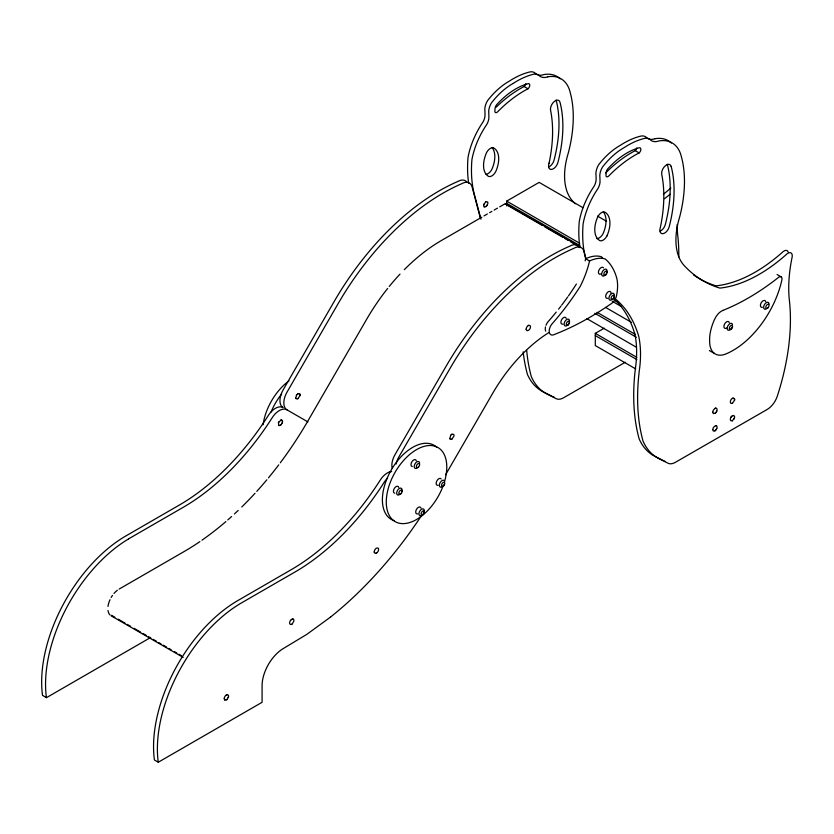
<?xml version="1.0" encoding="UTF-8"?>
<svg xmlns="http://www.w3.org/2000/svg" width="834" height="834" viewBox="0 0 834 834"><rect width="100%" height="100%" fill="white"/><g stroke="black" fill="none" stroke-linecap="round" stroke-linejoin="round"><path stroke-width="1.25" d="M224.242 698.683C224.169 696.838 226.316 693.627 228.276 695.097A3.055 1.762 -60 0 1 228.495 696.87L226.942 699.507L224.857 700.06M374.268 551.879C374.195 550.033 376.353 546.833 378.302 548.303A3.055 1.762 -60 0 1 378.521 550.065C378.573 552.118 374.643 555.173 374.247 551.868L374.341 552.483M485.722 201.786L483.616 204.83L484.2 206.926M526.139 329.263C526.066 327.418 528.214 324.217 530.174 325.687A3.055 1.762 -60 0 1 530.393 327.46C530.445 329.503 526.494 332.547 526.118 329.253M712.757 412.204L713.372 410.067L714.926 408.462M712.757 429.646L713.372 427.498L715.478 425.663M280.902 420.075L278.441 422.629L278.806 425.455M282.215 422.974L282.403 422.233A3.055 1.762 -60 0 0 282.215 420.472L281.402 420.002M228.255 697.589L228.474 696.859M483.637 204.841L483.856 204.121M716.792 428.561L716.99 427.821A3.055 1.762 -60 0 0 716.792 426.07L715.979 425.601M732.398 420.774L734.493 417.719M278.462 422.64L278.785 421.91M282.194 422.953L281.402 424.329M298.916 393.481L296.737 394.722L295.747 398.12M484.179 206.915L486.285 206.373L487.796 203.715A3.055 1.762 -60 0 0 487.577 201.943L485.701 201.776M292.286 623.863L293.818 621.215A3.055 1.762 -60 0 0 293.62 619.464L293.255 619.13M715.979 412.486L716.771 411.11M716.448 411.84L716.99 410.391A3.055 1.762 -60 0 0 716.792 408.629L715.979 408.16M715.457 430.469L716.771 428.551M733.503 415.509C730.615 415.134 728.582 422.046 732.419 420.784M733.951 419.168L734.274 418.439M445.585 474.786L492.654 393.377A119.001 68.669 -60 0 1 548.835 332.61M296.31 395.389L296.758 394.732M487.254 205.164L485.701 206.769M290.67 620.256C289.461 621.299 288.898 624.875 291.191 624.53M450.777 435.192L449.766 438.58M715.979 429.917L716.448 429.27M730.897 417.407L731.345 416.75M280.881 424.881L281.423 424.339M450.756 435.171L451.861 434.233M290.649 620.246L292.307 619.057M715.457 413.028L715.999 412.496M330.504 617.097L306.881 634.32L283.727 648.289A30.556 17.639 -60 0 0 262.084 685.715L262.095 702.291L158.293 762.224L154.405 759.972A119.335 68.868 -60 0 1 236.616 601.272L291.108 569.758A193.05 111.391 -60 0 0 380.262 480.071A15.304 8.83 -60 0 1 391.636 471.502M297.821 398.746L299.906 395.691A3.055 1.762 -60 0 0 299.687 393.919L299.343 393.606M280.902 424.892L279.755 425.528M451.84 439.205L453.925 436.151A3.055 1.762 -60 0 0 453.706 434.378L451.84 434.222M376.968 552.702L375.853 553.349M292.307 623.884L291.17 624.51M226.379 699.914L226.942 699.507M732.419 398.36C730.23 399.017 729.062 404.646 732.419 403.354M715.478 413.049L713.372 413.591L712.736 412.194M732.398 403.343L734.493 400.289A3.055 1.762 -60 0 0 734.274 398.516L732.398 398.35M714.905 430.876L715.478 430.48M579.745 245.54L506.697 203.36L506.697 201.119L539.139 182.396L582.945 207.687M481.76 217.215L441.332 240.557A149.651 86.402 -60 0 0 404.302 269.663M484.001 215.923L487.369 213.973M489.621 212.68L491.862 211.377M494.114 210.085L497.481 208.135M499.722 206.842L505.341 203.6L579.609 246.478M128.592 538.858L183.084 507.395A193.05 111.527 -60 0 0 272.218 417.688A15.304 8.84 -60 0 1 286.927 409.817L307.913 421.9M119.116 589.096L183.991 551.628A248.198 143.302 -60 0 0 199.868 541.631M635.737 368.92L595.299 345.568L595.299 333.35L604.243 328.189M150.266 637.718L46.464 697.662L42.576 695.41M625.312 362.237L563.565 397.787A15.304 8.83 -59.9 0 1 556.184 398.683L547.094 394.086A92.011 53.063 -59.9 0 1 531.331 376.687A213.567 123.161 -59.9 0 1 526.692 350.436M297.821 393.763L298.374 393.523M297.842 398.756L296.289 398.902L295.726 398.099M528.297 325.521L528.86 325.281M451.861 439.216L450.308 439.362L449.745 438.559M714.905 408.452L715.478 408.233M732.398 415.78L732.961 415.551M714.926 430.886L713.372 431.032L712.736 429.635M226.4 694.941L226.963 694.701M280.881 420.055L281.423 420.023M279.776 425.538L278.785 425.434M732.982 398.12L733.503 398.068M715.457 408.212L715.999 408.18M715.457 425.653L715.999 425.611M292.286 619.047L293.276 619.151M733.482 415.499L734.295 415.957A3.055 1.762 -60 0 1 734.514 417.73M552.296 396.431L543.205 391.834A92.011 53.063 -59.9 0 1 527.442 374.435A213.567 123.161 -59.9 0 1 523.168 351.792M662.957 460.41L654.992 456.386A92.011 53.188 -60.1 0 1 639.167 438.945A213.567 123.442 -60.1 0 1 635.915 364.5A108.795 62.884 -60.1 0 0 634.862 334.111A172.648 99.799 -60.1 0 0 614.095 298.968M496.147 107.19A104.094 60.027 -59.9 0 1 524.117 86.528L528.005 88.769A3.19 1.835 -59.9 0 0 529.746 85.297A3.19 1.835 -59.9 0 0 528.13 83.671A65.344 37.686 -59.9 0 0 497.512 103.791A4.733 2.731 -59.9 0 0 495.094 108.076L494.843 111.537A2.95 1.699 -59.9 0 0 497.606 111.85A104.094 60.027 -59.9 0 1 528.005 88.769M777.069 274.522L781.124 276.857M597.551 216.11L606.537 221.302M506.697 201.119L579.713 243.278M505.341 204.101L542.475 225.534M544.727 226.838L562.731 237.231M564.972 238.524L568.35 240.473M570.602 241.777L578.483 246.322M589.544 260.99A71.213 41.168 -60.1 0 1 580.276 286.291A181.948 105.178 -60.1 0 1 552.806 322.998A7.85 4.545 -60.1 0 0 549.252 332.203A7.85 4.545 -60.1 0 0 554.725 334.34A302.252 174.713 -60.1 0 0 610.029 304.483A9.018 5.213 -60.1 0 0 616.274 296.696A41.825 24.176 -60.1 0 0 616.774 278.264A85.11 49.196 -60.1 0 0 605.182 258.957A42.753 24.707 -60.1 0 0 589.544 260.99L585.656 258.748A124.402 71.901 -60.1 0 1 585.03 256.153M709.38 350.551L714.446 353.48M614.512 300.344L617.879 302.294M612.26 301.293L621.267 306.485M605.547 307.392L631.369 322.299M597.04 312.312L635.237 334.361M594.798 313.261L636.363 337.249M734.274 398.516L734.295 398.527A3.055 1.762 -60 0 1 734.514 400.299M586.938 318.692L636.363 347.225M595.299 333.35L636.863 357.348M595.299 335.602L636.863 359.59M299.687 393.919L299.708 393.94A3.055 1.762 -60 0 1 299.927 395.702M282.215 420.472L282.194 420.461A3.055 1.762 -60 0 1 282.403 422.233M111.475 615.294L114.852 617.243M118.22 619.193L124.975 623.092M127.227 624.385L130.604 626.334M133.982 628.283L140.727 632.182M142.979 633.486L146.357 635.435M148.608 636.728L150.86 638.031M153.112 639.334L156.479 641.273M158.731 642.576L160.983 643.879M163.235 645.172L166.612 647.121M168.864 648.425L171.116 649.728M174.483 651.677L176.735 652.97M178.987 654.273L181.239 655.566M111.172 615.826L183.178 657.4M605.651 172.94A104.094 60.173 -60.1 0 1 635.227 150.662L639.115 152.914A3.19 1.845 -60.1 0 0 640.846 149.453A3.19 1.845 -60.1 0 0 639.219 147.816A65.344 37.77 -60.1 0 0 608.611 167.947A4.733 2.742 -60.1 0 0 606.203 172.231L605.964 175.703A2.95 1.699 -60.1 0 0 608.726 176.005A104.094 60.173 -60.1 0 1 639.115 152.914M224.878 700.08L224.221 698.663M586.094 259.176L584.102 251.649A15.283 8.82 -60 0 0 573.656 248.417A210.439 121.441 -60 0 0 449.849 368.743L398.923 456.855A15.262 8.809 -59.9 0 0 396.119 464.048M480.947 219.196L474.4 194.51A124.402 71.734 -59.9 0 1 471.919 159.659A57.911 33.402 -59.9 0 1 485.492 126.372A10.227 5.901 -59.9 0 0 488.88 116.374L488.818 113.591A12.479 7.193 -59.9 0 1 491.33 103.041A56.128 32.37 -59.9 0 1 513.108 83.463M480.436 218.372L472.096 186.983A15.283 8.83 -60 0 0 461.64 183.751A210.439 121.555 -60 0 0 337.864 304.087L286.979 392.22A15.262 8.809 -60.1 0 0 286.99 409.859M506.791 203.413L506.791 205.904M766.342 308.872A3.826 2.21 -60 0 1 763.631 307.319A3.826 2.21 -60 0 1 766.342 302.638A3.826 2.21 -60 0 1 769.042 304.202M762.401 307.308A3.826 2.21 -60 0 1 761.192 302.784A3.826 2.21 -60 0 1 765.706 301.574M726.622 328.064A3.826 2.21 -60 0 1 723.933 326.772A3.826 2.21 -60 0 1 726.164 322.143A3.826 2.21 -60 0 1 729.239 322.633M732.21 327.022A3.826 2.21 -60 0 1 727.957 330.118A3.826 2.21 -60 0 1 728.52 324.895A3.826 2.21 -60 0 1 732.481 324.499M566.818 325.698A3.826 2.21 -60 0 1 564.159 323.582A3.826 2.21 -60 0 1 567.735 319.12A3.826 2.21 -60 0 1 569.153 322.789M568.725 323.686A3.826 2.21 -60 0 1 567.516 325.187M562.877 324.124A3.826 2.21 -60 0 1 561.668 319.61A3.826 2.21 -60 0 1 566.182 318.4M612.312 299.323A3.826 2.21 -60 0 1 608.924 298.541A3.826 2.21 -60 0 1 611.843 293.474A3.826 2.21 -60 0 1 614.22 296.018M613.96 296.925A3.826 2.21 -60 0 1 613.522 297.821M607.673 298.27A3.826 2.21 -60 0 1 605.713 295.841A3.826 2.21 -60 0 1 608.611 291.608A3.826 2.21 -60 0 1 611.072 293.287M604.369 275.741A3.826 2.21 -60 0 1 601.71 273.615A3.826 2.21 -60 0 1 605.286 269.153A3.826 2.21 -60 0 1 606.704 272.822M606.276 273.719A3.826 2.21 -60 0 1 605.067 275.23M601.126 273.865A3.826 2.21 -60 0 1 598.468 272.822A3.826 2.21 -60 0 1 600.199 268.35A3.826 2.21 -60 0 1 603.472 267.839M438.131 485.263A3.826 2.21 -60 0 1 436.693 481.176A3.826 2.21 -60 0 1 441.176 478.935M442.072 486.837A3.826 2.21 -60 0 1 439.382 485.544A3.826 2.21 -60 0 1 441.603 480.916A3.826 2.21 -60 0 1 444.678 481.406M444.418 483.918A3.826 2.21 -60 0 1 442.771 486.326M420.93 515.746A3.826 2.21 -60 0 1 419.095 512.722A3.826 2.21 -60 0 1 422.775 508.844A3.826 2.21 -60 0 1 423.974 512.535M423.547 513.431A3.826 2.21 -60 0 1 421.629 515.443M417.688 513.869A3.826 2.21 -60 0 1 416.479 509.355A3.826 2.21 -60 0 1 421.003 508.146M398.673 495A3.826 2.21 -60 0 1 396.713 492.581A3.826 2.21 -60 0 1 399.611 488.338A3.826 2.21 -60 0 1 402.071 490.027M401.988 490.882A3.826 2.21 -60 0 1 401.717 491.789M400.07 494.187A3.826 2.21 -60 0 1 399.371 494.698M394.784 493.196A3.826 2.21 -60 0 1 394.492 488.182A3.826 2.21 -60 0 1 398.746 487.4M416.218 468.364A3.826 2.21 -60 0 1 414.258 465.935A3.826 2.21 -60 0 1 417.156 461.702A3.826 2.21 -60 0 1 419.617 463.381M417.615 467.551A3.826 2.21 -60 0 1 416.917 468.062M412.319 466.55A3.826 2.21 -60 0 1 412.027 461.546A3.826 2.21 -60 0 1 416.291 460.764M646.944 138.017A15.961 9.226 -60.1 0 0 641.294 136.005A82.9 47.913 -60.1 0 0 620.298 145.345A56.128 32.443 -60.1 0 0 598.531 164.934A12.479 7.214 -60.1 0 0 596.049 175.505L596.112 178.288A10.227 5.911 -60.1 0 1 592.734 188.296A57.911 33.475 -60.1 0 0 579.234 221.615A124.402 71.901 -60.1 0 0 579.943 247.615M665.146 461.369A15.304 8.84 -60.1 0 1 664.104 460.983M654.992 138.715A19.745 11.415 -60.1 0 1 647.476 138.381M654.982 138.725A49.362 28.533 -60.1 0 1 671.38 143.041M693.711 275.053A235.688 136.234 -60.1 0 0 715.958 285.853A146.899 84.912 -60.1 0 0 783.241 251.534A6.109 3.534 -60.1 0 1 788.213 252.087M584.832 255.277A124.402 71.901 -60.1 0 1 583.122 223.856A57.911 33.475 -60.1 0 1 596.633 190.538A10.227 5.911 -60.1 0 0 600 180.519L599.938 177.736A12.479 7.214 -60.1 0 1 602.419 167.175A56.128 32.443 -60.1 0 1 624.186 147.587A82.9 47.913 -60.1 0 1 645.182 138.246A15.961 9.226 -60.1 0 1 650.833 140.258A19.745 11.415 -60.1 0 0 658.881 140.956A49.362 28.533 -60.1 0 1 681.451 156.98A121.879 70.452 -60.1 0 1 679.71 216.819A64.395 37.217 -60.1 0 0 684.151 265.514A235.688 136.234 -60.1 0 0 719.846 288.095A146.899 84.912 -60.1 0 0 787.129 253.776A6.109 3.534 -60.1 0 1 792.227 256.663A134.399 77.677 -60.1 0 0 789.204 298.822A201.067 116.218 -60.1 0 1 777.142 396.661A15.846 9.164 -60.1 0 1 767.405 409.327L675.373 462.338A15.304 8.84 -60.1 0 1 667.992 463.224L658.881 458.617A92.011 53.188 -60.1 0 1 643.056 441.186A213.567 123.442 -60.1 0 1 639.814 366.741A108.795 62.884 -60.1 0 0 638.75 336.352A172.648 99.799 -60.1 0 0 615.356 298.947A10.112 5.848 -60.1 0 0 614.929 298.624M596.737 238.597A7.152 4.128 -60.1 0 0 603.013 233.76A23.769 13.74 -60.1 0 0 603.284 211.805M636.895 147.795A3.19 1.845 -60.1 0 1 635.227 150.673M660.163 231.122A6.849 3.961 -60.1 0 0 665.355 224.388A123.839 71.578 -60.1 0 0 667.294 164.235M671.172 166.498A6.849 3.961 -60.1 0 0 665.313 165.778A6.849 3.961 -60.1 0 0 661.769 174.598A134.243 77.593 -60.1 0 1 660.361 227.401A6.849 3.961 -60.1 0 0 662.78 233.708A6.849 3.961 -60.1 0 0 669.243 226.629A123.839 71.578 -60.1 0 0 671.182 166.487M466.759 181.864A15.283 8.83 -60 0 0 457.751 181.51A210.439 121.555 -60 0 0 333.975 301.845L283.091 389.978A15.262 8.809 -60.1 0 0 283.101 407.607A15.304 8.84 -60 0 0 268.329 415.447A193.05 111.527 -60 0 1 179.195 505.143L124.704 536.616A119.335 68.93 -60 0 0 42.534 695.452M46.423 697.693A119.335 68.93 -60 0 1 128.592 538.91M263.096 424.756A42.784 24.697 -60 0 1 288.991 380.867M271.071 412.017A42.784 24.697 -60 0 1 281.694 393.961M513.108 83.463A82.9 47.809 -59.9 0 1 534.104 74.122A15.961 9.205 -59.9 0 1 539.744 76.123A19.745 11.395 -59.9 0 0 547.782 76.811M547.771 76.822A49.362 28.46 -59.9 0 1 570.289 92.814A121.879 70.285 -59.9 0 1 568.423 152.57A64.395 37.134 -59.9 0 0 572.76 201.202A235.688 135.921 -59.9 0 0 575.262 203.819M670.098 194.228A146.899 84.714 -59.9 0 1 664.479 198.711M677.187 224.502A134.399 77.499 -59.9 0 0 677.625 234.406A201.067 115.947 -59.9 0 1 678.793 256.914M468.687 183.376A124.402 71.734 -59.9 0 1 468.03 157.417A57.911 33.402 -59.9 0 1 481.604 124.12A10.227 5.901 -59.9 0 0 484.992 114.122L484.929 111.339A12.479 7.193 -59.9 0 1 487.442 100.789A56.128 32.37 -59.9 0 1 509.22 81.211A82.9 47.809 -59.9 0 1 530.216 71.87A15.961 9.205 -59.9 0 1 535.855 73.872A19.745 11.395 -59.9 0 0 536.95 74.549M553.901 396.932A15.304 8.83 -59.9 0 1 552.806 396.65M670.849 187.994A146.899 84.714 -59.9 0 1 663.405 194.259M560.26 78.876A49.362 28.46 -59.9 0 0 543.883 74.57A19.745 11.395 -59.9 0 1 537.544 74.81M492.081 147.608A23.769 13.709 -59.9 0 1 491.768 169.531A7.152 4.128 -59.9 0 1 486.045 174.358M525.795 83.661A3.19 1.835 -59.9 0 1 524.117 86.528M556.122 100.059A123.839 71.422 -59.9 0 1 554.068 160.128A6.849 3.951 -59.9 0 1 548.866 166.863M110.015 614.95A15.888 9.174 -60 0 1 108.003 610.509M108.003 606.454A15.888 9.174 -60 0 1 110.015 599.688M111.162 597.478A15.888 9.174 -60 0 1 112.507 595.382M114.008 593.454A15.888 9.174 -60 0 1 117.354 590.264M280.287 462.818A248.198 143.302 -60 0 0 308.007 420.795L366.553 319.453A149.651 86.402 -60 0 1 387.664 288.418M278.744 464.872A248.198 143.302 -60 0 1 268.465 477.84M266.859 479.79A248.198 143.302 -60 0 1 256.778 491.362M255.037 493.269A248.198 143.302 -60 0 1 241.777 506.968M238.19 510.439A248.198 143.302 -60 0 1 234.437 513.952M231.602 516.538A248.198 143.302 -60 0 1 227.797 519.926M225.889 521.584A248.198 143.302 -60 0 1 201.984 540.171M389.259 286.427A149.651 86.402 -60 0 1 400.007 274.115M579.369 247.354A15.283 8.82 -60 0 0 569.768 246.176A210.439 121.441 -60 0 0 445.961 366.501L395.035 454.603A15.262 8.809 -59.9 0 0 392.22 468.26M387.633 477.976A15.304 8.83 -60 0 0 384.151 482.313A193.05 111.391 -60 0 1 294.996 571.999L240.505 603.462A119.335 68.868 -60 0 0 158.252 762.255M421.045 516.288A289.752 167.217 -60 0 1 330.504 617.097M442.739 486.879A42.784 24.697 -60 0 1 391.104 518.175A42.784 24.697 -60 0 1 413.581 451.496A42.784 24.697 -60 0 1 444.647 481.208M394.201 520.666A42.784 24.697 -60 0 1 391.261 469.949A42.784 24.697 -60 0 1 436.651 447.212M545.728 331.171A7.85 4.545 -60.1 0 1 545.499 326.928M546.009 325.26A7.85 4.545 -60.1 0 1 548.918 320.756A181.948 105.178 -60.1 0 0 556.205 312.114M602.607 257.883A85.11 49.196 -60.1 0 0 601.283 256.726A42.753 24.707 -60.1 0 0 585.656 258.748A71.213 41.168 -60.1 0 1 585.155 260.854M576.388 284.05A181.948 105.178 -60.1 0 1 568.507 295.83M567.756 296.883A181.948 105.178 -60.1 0 1 561.699 305.129M560.928 306.141A181.948 105.178 -60.1 0 1 558.582 309.143M767.833 307.934A2.283 1.314 -60 0 0 768.562 304.41A2.283 1.314 -60 0 0 765.862 306.797A2.283 1.314 -60 0 0 767.833 307.934M731.366 328.992A2.283 1.314 -60 0 0 732.085 325.458A2.283 1.314 -60 0 0 729.396 327.856A2.283 1.314 -60 0 0 731.366 328.992M568.308 324.76A2.283 1.314 -60 0 0 569.038 321.236A2.283 1.314 -60 0 0 566.338 323.623A2.283 1.314 -60 0 0 568.308 324.76M613.115 298.895A2.283 1.314 -60 0 0 613.834 295.372A2.283 1.314 -60 0 0 611.134 297.759A2.283 1.314 -60 0 0 613.115 298.895M605.859 274.803A2.283 1.314 -60 0 0 606.589 271.269A2.283 1.314 -60 0 0 603.889 273.656A2.283 1.314 -60 0 0 605.859 274.803M443.573 485.899A2.283 1.314 -60 0 0 444.293 482.365A2.283 1.314 -60 0 0 441.593 484.752A2.283 1.314 -60 0 0 443.573 485.899M423.13 514.505A2.283 1.314 -60 0 0 423.849 510.981A2.283 1.314 -60 0 0 421.16 513.369A2.283 1.314 -60 0 0 423.13 514.505M400.873 493.759A2.283 1.314 -60 0 0 401.592 490.236A2.283 1.314 -60 0 0 398.902 492.623A2.283 1.314 -60 0 0 400.873 493.759M418.418 467.123A2.283 1.314 -60 0 0 419.137 463.589A2.283 1.314 -60 0 0 416.437 465.987A2.283 1.314 -60 0 0 418.418 467.123M606.912 236.012A23.769 13.74 -60.1 0 0 604.598 212.003A7.089 4.097 -60.1 0 0 597.79 216.757A23.769 13.74 -60.1 0 0 600.105 240.755A7.152 4.128 -60.1 0 0 606.902 236.012M493.405 147.806A7.089 4.087 -59.9 0 0 486.597 152.549A23.769 13.709 -59.9 0 0 488.849 176.516A7.152 4.128 -59.9 0 0 495.657 171.773A23.769 13.709 -59.9 0 0 493.405 147.806M549.074 163.141A134.243 77.416 -59.9 0 0 550.596 110.401A6.849 3.951 -59.9 0 1 554.151 101.602A6.849 3.951 -59.9 0 1 560.01 102.311A123.839 71.422 -59.9 0 1 557.956 162.369A6.849 3.951 -59.9 0 1 551.472 169.438A6.849 3.951 -59.9 0 1 549.074 163.141M722.828 310.436A236.47 136.526 -60 0 0 779.05 276.982A4.389 2.533 -60 0 1 781.885 279.911A71.797 41.45 -60 0 1 725.695 354.033A26.719 15.429 -60 0 1 709.692 342.513A36.56 21.111 -60 0 1 715.072 318.348A11.812 6.818 -60 0 1 722.828 310.436"/></g></svg>
